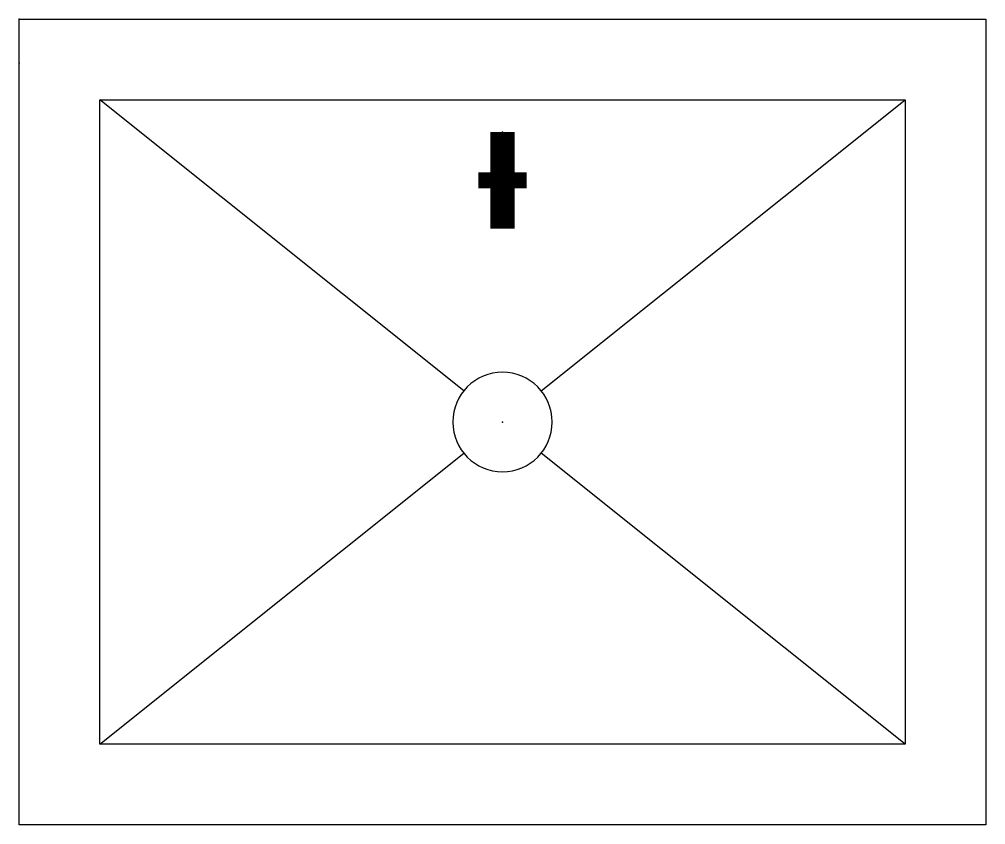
# Model space of a CAD drawing. Header units: millimetres. Extents: x -330 to 330, y 0 to 550.
import ezdxf

# ---------------------------------------------------------------- set-up
doc = ezdxf.new("R2010")
doc.units = ezdxf.units.MM
doc.layers.add('TJ(给排水专业S)', color=7, linetype='Continuous')
doc.styles.add('CHINA', font='txt', dxfattribs={"width": 0.7, "bigfont": 'HZTXT'})

# ---------------------------------------------------------------- blocks, each defined once
blk = doc.blocks.new('A$C32361FA1')
at = {"layer": 'TJ(给排水专业S)', "color": 0}
for p, q in [((50, 450), (275.89, 269.29)), ((550, 450), (324.11, 269.29)), ((275.89, 230.71), (50, 50)), ((324.11, 230.71), (550, 50))]:
    blk.add_line(p, q, dxfattribs=at)
for points in [[(600, 500), (0, 500), (0, 0), (600, 0)], [(550, 450), (50, 450), (50, 50), (550, 50)]]:
    blk.add_lwpolyline(points, close=True, dxfattribs=at)
for points, const_width in [([(300, 70), (300, 130)], 15), ([(315, 100), (285, 100)], 10)]:
    blk.add_lwpolyline(points, dxfattribs=dict(at, const_width=const_width))
blk.add_circle((300, 250), 30.88, dxfattribs=at)
for p in [(300, 250), (300, 70, -0.91), (0, 27.27), (0, 0)]:
    blk.add_point(p, dxfattribs=at)
at = {"layer": 'TJ(给排水专业S)', "color": 0, "style": 'CHINA', "width": 0.7, "flags": 1}
for tag in ['YVALUE', 'XVALUE']:
    blk.add_attdef(tag, (300, 0), '', height=0.0002, rotation=180, dxfattribs=at)

msp = doc.modelspace()

# ---------------------------------------------------------------- block references
at = {"layer": 'TJ(给排水专业S)', "xscale": -1.1, "yscale": 1.1, "zscale": 1.1, "rotation": 180}
msp.add_blockref('A$C32361FA1', (-330, 550), dxfattribs=at)

doc.saveas('drawing.dxf')
